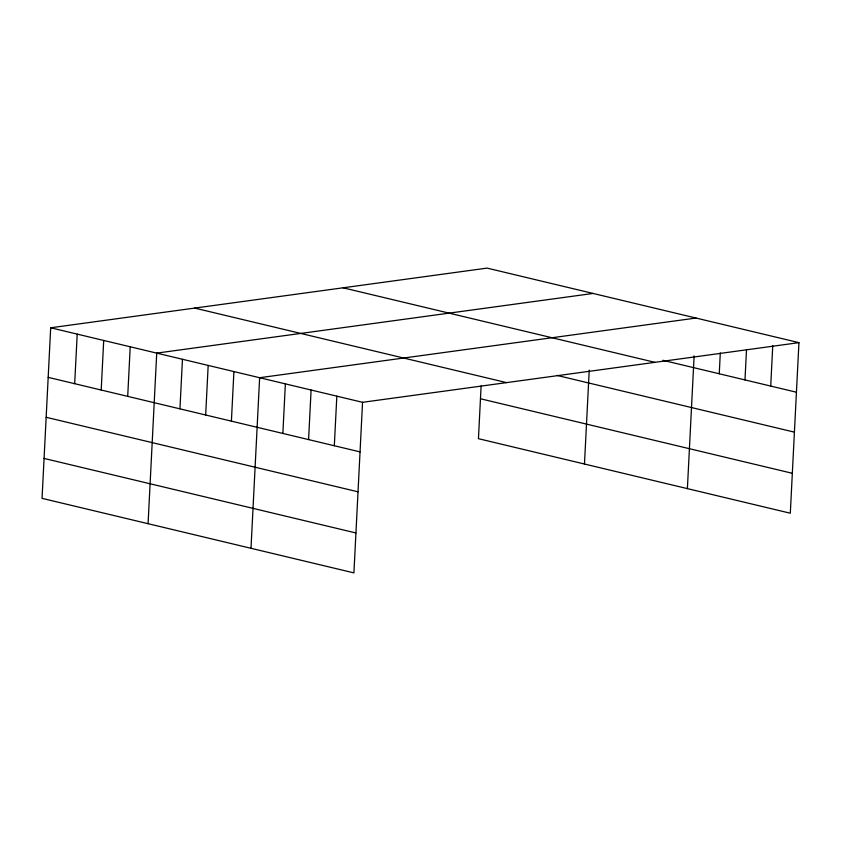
<?xml version="1.0" encoding="UTF-8"?>
<svg xmlns="http://www.w3.org/2000/svg" width="841" height="841" viewBox="0 0 841 841"><rect width="100%" height="100%" fill="white"/><g stroke="black" fill="none" stroke-linecap="round" stroke-linejoin="round"><path stroke-width="1.26" d="M798.95 342.644L487.086 268.111L50.691 327.78L42.05 498.356L353.914 572.889L362.555 402.313L798.95 342.644L790.309 513.22L478.445 438.687L481.115 385.903M74.691 383.685L77.204 334.108M101.193 390.024L103.706 340.447M127.706 396.363L130.218 346.786M148.079 523.701L156.72 353.115L593.115 293.446M179.942 408.842L182.455 359.265M205.667 414.991L208.179 365.415M231.401 421.141L233.914 371.564M250.996 548.29L259.638 377.714L696.033 318.045M282.86 433.441L285.372 383.864M308.584 439.591L311.096 390.014M334.319 445.741L336.831 396.164M584.474 464.032L589.236 370.082M687.391 488.632L694.119 355.88M719.255 373.772L720.306 352.894M744.979 379.922L746.503 349.909M770.713 386.072L772.763 345.63M662.897 360.305L796.438 392.221M343.075 287.801L654.939 362.334M557.026 375.412L794.419 432.148M194.702 308.09L506.566 382.623M480.463 398.76L792.327 473.294M50.691 327.78L362.555 402.313M48.179 377.357L360.043 451.89M46.16 417.283L358.024 491.817M44.068 458.429L355.932 532.963"/></g></svg>
